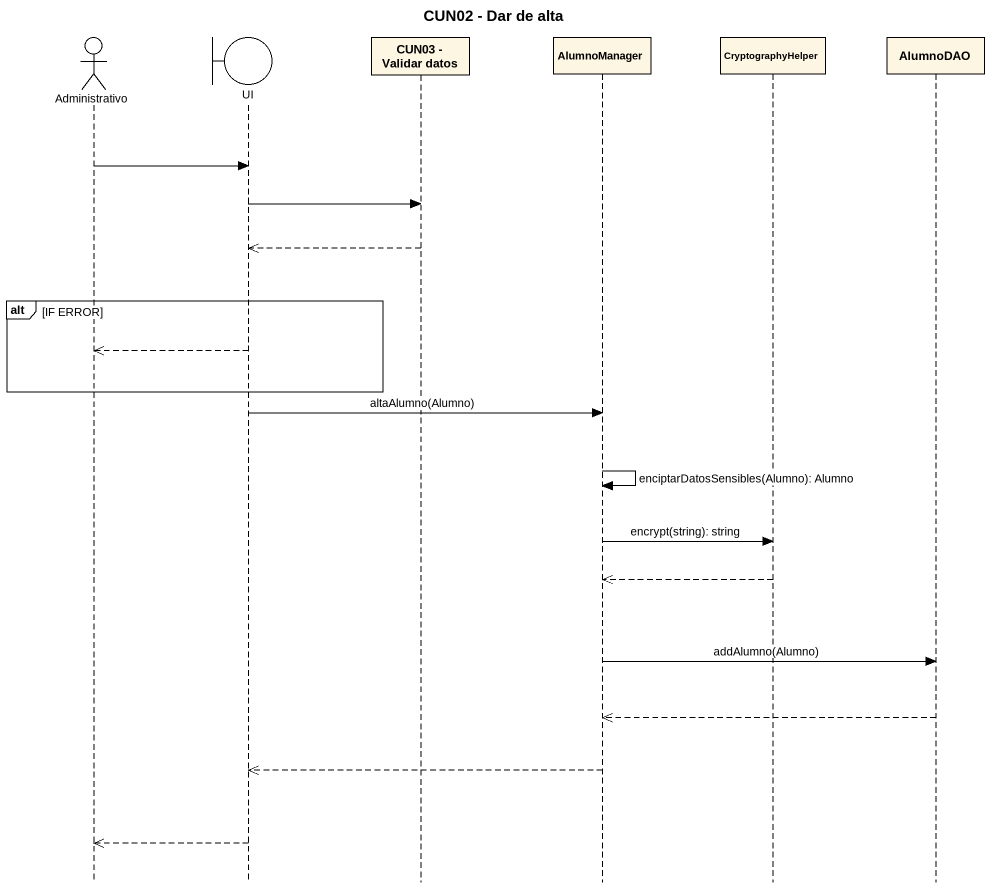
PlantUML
@startuml
title CUN02 - Dar de alta
hide footbox
actor Administrativo
boundary UI
participant "CUN03 - Validar datos" as CUN03_Validar_datos
participant AlumnoManager
participant CryptographyHelper
participant AlumnoDAO

Administrativo -> UI
UI -> CUN03_Validar_datos
CUN03_Validar_datos -->> UI
alt IF ERROR
  UI -->> Administrativo
end
UI -> AlumnoManager : altaAlumno(Alumno)
AlumnoManager -> AlumnoManager : enciptarDatosSensibles(Alumno): Alumno
AlumnoManager -> CryptographyHelper : encrypt(string): string
CryptographyHelper -->> AlumnoManager
AlumnoManager -> AlumnoDAO : addAlumno(Alumno)
AlumnoDAO -->> AlumnoManager
AlumnoManager -->> UI
UI -->> Administrativo
@enduml
